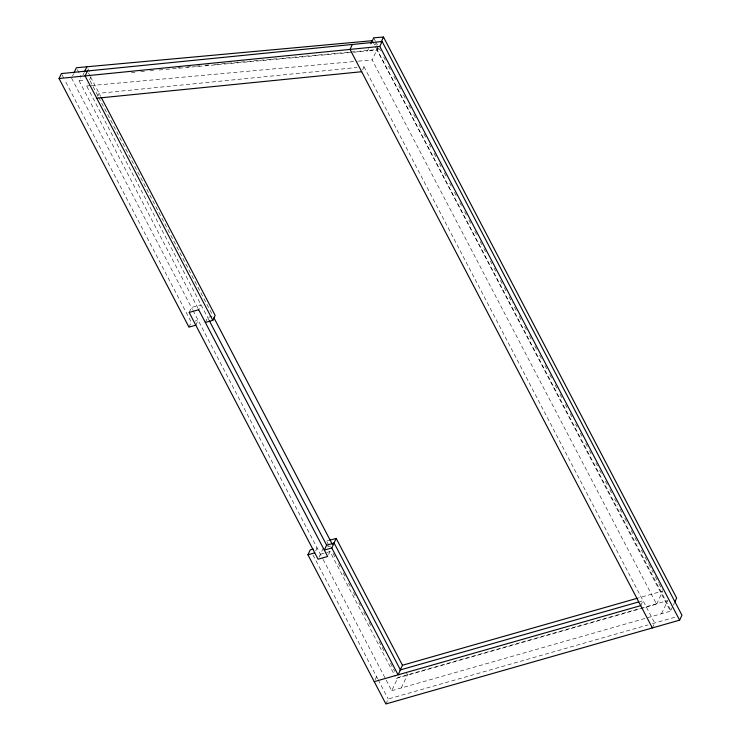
<?xml version="1.0" encoding="UTF-8"?>
<svg xmlns="http://www.w3.org/2000/svg" width="741" height="741" viewBox="0 0 741 741"><rect width="100%" height="100%" fill="white"/><g stroke="black" fill="none" stroke-linecap="round" stroke-linejoin="round"><path stroke-width="0.56" stroke-dasharray="3.71 2.78" d="M72.498 75.962L73.47 73.905M198.004 308.293L79.102 80.778L80.565 77.694M82.964 75.008L83.928 72.951M208.842 319.797L86.651 85.984L87.623 83.928M89.568 79.815L91.023 76.731M97.682 96.256L99.081 93.292L357.106 67.477M189.131 312.443L191.456 307.506L200.996 304.792L198.671 309.719M188.974 327.133L191.308 322.205L64.587 79.722M195.791 325.188L198.125 320.26L195.198 321.094M205.331 322.474L207.665 317.537L213.019 316.009M166.03 69.376L367.49 50.972L369.435 46.859M362.618 69.747L364.016 66.792L361.71 67.014M396.259 678.413L656.591 604.156L372.158 59.891L377.919 47.693M378.234 48.184L377.271 50.203L670.448 611.186L672.837 606.129M315.694 550.859L317.092 547.905L314.165 548.738M319.019 557.241L323.335 548.108M328.559 554.518L329.958 551.554L395.185 676.366M375.168 679.664L376.567 676.709M323.104 559.409L391.711 690.695L397.936 677.543L639.992 608.491M385.894 703.95L388.228 699.013L648.032 624.904M401.252 687.972L407.476 674.819L406.476 672.911M640.706 605.629L643.031 600.692L639.696 601.646M656.591 604.156L662.806 590.994L638.334 597.978M652.358 627.942L654.692 623.005L364.016 66.792M661.583 613.715L667.798 600.562L641.104 608.176M673.31 605.119L674.273 603.091M326.642 541.125L328.763 540.513M327.578 546.904L330.755 545.997M320.418 554.277L329.958 551.554M391.711 690.695L671.124 610.992L377.271 50.203L367.49 50.972M652.469 623.635L676.505 616.781M177.849 67.82L180.156 67.607M187.065 66.977L190.52 66.662M196.272 66.134L200.876 65.708M205.479 65.291L210.083 64.875M214.695 64.448L220.447 63.921M221.596 63.819L377.012 49.61L375.455 46.637M131.49 72.535L134.945 72.22M140.697 71.692L145.31 71.275M149.914 70.849L154.517 70.432M159.12 70.015L164.873 69.487M79.102 80.778L85.382 80.204M86.651 85.984L90.106 85.669M91.254 85.567L357.19 61.262M358.338 61.151L372.158 59.891M373.714 37.81L375.261 40.783M375.78 41.774L377.854 45.747M379.448 48.786L380.513 50.833M383.727 56.983L385.339 60.058M388.553 66.208L390.692 70.312M393.906 76.462L395.518 79.537M398.732 85.687L400.872 89.781M403.549 94.913L405.688 99.007M408.902 105.157L410.514 108.232M413.728 114.383L415.868 118.486M419.082 124.636L420.693 127.711M423.908 133.862L426.047 137.956M429.261 144.106L430.864 147.181M434.078 153.331L436.227 157.435M439.441 163.585L441.043 166.66M444.257 172.81L446.406 176.904M449.62 183.055L451.223 186.13M454.437 192.28L456.576 196.384M459.791 202.534L461.402 205.609M464.616 211.759L466.756 215.853M468.896 219.957L471.582 225.079M474.796 231.229L476.935 235.332M480.149 241.483L481.752 244.558M483.901 248.652L485.503 251.727M490.329 260.952L491.931 264.028M494.071 268.131L495.683 271.206M500.499 280.431L502.111 283.507M504.25 287.601L505.862 290.676M509.076 296.826L512.29 302.976M514.43 307.08L517.107 312.202M519.246 316.305L521.395 320.408M524.609 326.549L527.286 331.681M529.426 335.775L531.575 339.878M534.789 346.028L537.466 351.151M539.605 355.254L541.745 359.357M544.959 365.498L547.636 370.63M549.785 374.724L551.925 378.827M555.139 384.977L556.75 388.052M559.964 394.203L562.104 398.306M565.318 404.456L566.921 407.522M570.135 413.673L571.746 416.748M575.498 423.926L577.1 427.001M580.314 433.152L581.926 436.227M585.668 443.405L587.28 446.471M589.419 450.574L592.096 455.696M595.847 462.875L597.459 465.95M599.599 470.053L602.276 475.176M605.49 481.326L607.629 485.429M609.778 489.523L612.455 494.645M614.595 498.749L617.809 504.899M619.958 509.002L622.635 514.124M624.774 518.228L627.988 524.378M631.202 530.519L632.805 533.594M634.954 537.697L638.168 543.848M641.382 549.998L642.984 553.073M645.133 557.176L648.347 563.327M648.875 564.346L653.164 572.543M655.303 576.646L658.517 582.797M659.055 583.825L662.269 589.975M375.307 43.441L376.261 45.266M376.734 46.174L378.632 49.814M372.871 41.681L374.937 45.646M87.883 68.765L89.439 71.738M88.485 73.007L90.078 76.054M90.606 77.064L100.693 96.367M90.106 80.843L98.145 96.228M98.683 97.256L212.834 315.685M327.17 542.143L328.782 545.228M333.07 553.434L335.219 557.538M338.433 563.688L340.036 566.763M343.259 572.923L345.399 577.026M348.613 583.176L350.224 586.251M353.438 592.411L355.587 596.514M358.801 602.665L360.413 605.74M363.627 611.899L365.767 616.003M368.99 622.153L371.667 627.284M379.17 641.641L384.533 651.904M390.424 663.186L394.712 671.392M77.416 69.719L81.047 76.666M71.525 78.018L192.493 309.488M193.031 310.516L322.567 558.381M61.911 74.609L64.05 78.703M312.943 554.963L377.632 678.737M378.16 679.747L388.228 699.013"/><path stroke-width="1.11" d="M195.791 325.188L188.974 327.133L59.048 78.518L61.383 73.581L382.124 41.496L681.952 615.225L679.617 620.161L385.894 703.95L307.941 554.777L310.275 549.85L313.193 549.016M73.952 72.877L76.388 67.737L372.353 40.69M84.418 71.923L86.845 66.783M87.429 70.979L85.095 75.915L212.824 320.334L205.331 322.474M212.824 320.334L215.159 315.397L101.221 97.386M352.355 44.479L350.021 49.406L652.358 627.942M370.889 43.775L373.714 37.81L383.495 37.05L676.663 598.033L674.745 602.081M381.096 42.107L383.495 37.05M679.617 620.161L379.79 46.433L382.124 41.496M333.82 543.394L336.182 538.401L402.474 665.261L400.084 670.318M331.792 547.979L334.126 543.042L400.418 669.901L398.093 674.838L331.792 547.979L324.299 550.118L326.633 545.181L334.126 543.042M329.819 540.217L336.182 538.401M307.941 554.777L314.758 552.832M402.474 665.261L637.214 598.293M400.418 669.901L638.585 601.961M374.242 681.637L640.706 605.629M59.048 78.518L379.79 46.433M96.756 98.229L361.682 71.72M213.899 317.732L332.339 544.366M209.268 320.612L326.744 545.404M198.671 309.719L189.131 312.443L318.084 559.214L327.633 556.491L198.671 309.719"/></g></svg>
